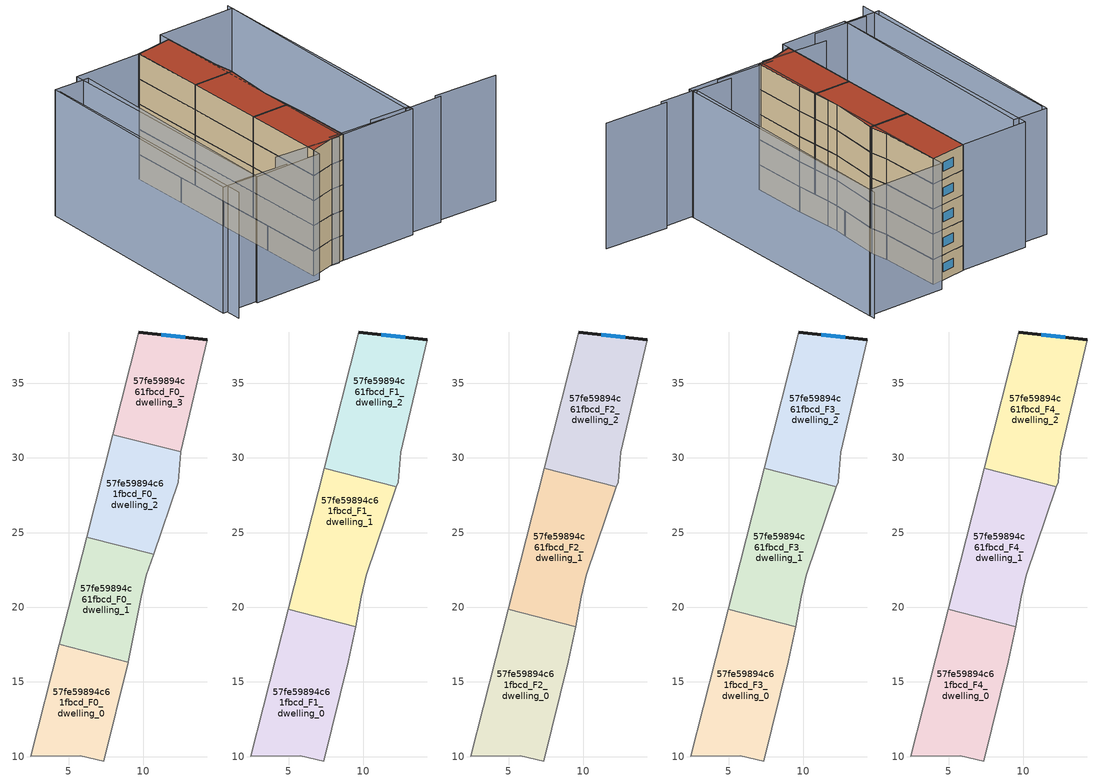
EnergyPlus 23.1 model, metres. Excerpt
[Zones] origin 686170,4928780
57fe59894c61fbcd_F0_dwelling_0
 floor ground (EU_floor_Construction): 7.34,9.7 9,16.33 4.37,17.51 2.46,10.03 5.77,10.05 z0
 wall adiabatic (EU_wall_Construction): 9,16.33 7.34,9.7 5.77,10.05 2.46,10.03 4.37,17.51 z0:3
 wall to 57fe59894c61fbcd_F0_dwelling_1 (EU_wall_Construction): 4.37,17.51 9,16.33 z0:3
57fe59894c61fbcd_F0_dwelling_1
 floor ground (EU_floor_Construction): 9.01,16.35 9.88,20.7 10.21,22.13 10.69,23.56 6.2,24.7 4.37,17.51 9,16.33 z0
 wall adiabatic (EU_wall_Construction): 4.37,17.51 6.2,24.7 / 10.69,23.56 10.21,22.13 9.88,20.7 9.01,16.35 9,16.33 z0:3
 wall to 57fe59894c61fbcd_F0_dwelling_2 (EU_wall_Construction): 6.2,24.7 10.69,23.56 z0:3
57fe59894c61fbcd_F0_dwelling_2
 floor ground (EU_floor_Construction): 10.69,23.56 12.33,28.38 12.51,30.39 12.52,30.41 7.96,31.57 6.2,24.7 z0
 wall adiabatic (EU_wall_Construction): 6.2,24.7 7.96,31.57 / 12.52,30.41 12.51,30.39 12.33,28.38 10.69,23.56 z0:3
 wall to 57fe59894c61fbcd_F0_dwelling_3 (EU_wall_Construction): 7.96,31.57 12.52,30.41 z0:3
57fe59894c61fbcd_F0_dwelling_3
 floor ground (EU_floor_Construction): 12.52,30.41 14.29,37.91 9.71,38.44 7.96,31.57 z0
 wall outside (EU_wall_Construction): 9.71,38.44 14.29,37.91 z0:3
 wall adiabatic (EU_wall_Construction): 14.29,37.91 12.52,30.41 / 7.96,31.57 9.71,38.44 z0:3
 window (EU_Window_Construction): 11.2,38.27 12.8,38.08 z0.98:2.02
57fe59894c61fbcd_F1_dwelling_0
 floor to 57fe59894c61fbcd_F0_dwelling_0 (EU_floor_Construction): 7.34,9.7 9,16.33 4.37,17.51 2.46,10.03 5.77,10.05 z3
 floor to 57fe59894c61fbcd_F0_dwelling_1 (EU_floor_Construction): 9.01,16.35 9.48,18.71 4.97,19.86 4.37,17.51 9,16.33 z3
 wall adiabatic (EU_wall_Construction): 9.48,18.71 9.01,16.35 7.34,9.7 5.77,10.05 2.46,10.03 4.97,19.86 z3:6
 wall to 57fe59894c61fbcd_F1_dwelling_1 (EU_wall_Construction): 4.97,19.86 9.48,18.71 z3:6
57fe59894c61fbcd_F1_dwelling_1
 floor to 57fe59894c61fbcd_F0_dwelling_1 (EU_floor_Construction): 9.48,18.71 9.88,20.7 10.21,22.13 10.69,23.56 6.2,24.7 4.97,19.86 z3
 floor to 57fe59894c61fbcd_F0_dwelling_2 (EU_floor_Construction): 10.69,23.56 12.22,28.07 7.38,29.3 6.2,24.7 z3
 wall adiabatic (EU_wall_Construction): 4.97,19.86 7.38,29.3 / 12.22,28.07 10.21,22.13 9.88,20.7 9.48,18.71 z3:6
 wall to 57fe59894c61fbcd_F1_dwelling_2 (EU_wall_Construction): 7.38,29.3 12.22,28.07 z3:6
57fe59894c61fbcd_F1_dwelling_2
 floor to 57fe59894c61fbcd_F0_dwelling_2 (EU_floor_Construction): 12.22,28.07 12.33,28.38 12.51,30.39 12.51,30.41 7.96,31.57 7.38,29.3 z3
 floor to 57fe59894c61fbcd_F0_dwelling_3 (EU_floor_Construction): 12.51,30.41 14.29,37.91 9.71,38.44 7.96,31.57 z3
 wall outside (EU_wall_Construction): 9.71,38.44 14.29,37.91 z3:6
 wall adiabatic (EU_wall_Construction): 7.38,29.3 9.71,38.44 / 14.29,37.91 12.51,30.39 12.33,28.38 12.22,28.07 z3:6
 window (EU_Window_Construction): 11.2,38.27 12.8,38.08 z3.98:5.02
57fe59894c61fbcd_F2_dwelling_0
 floor to 57fe59894c61fbcd_F1_dwelling_0 (EU_floor_Construction): 7.34,9.7 9.01,16.35 9.48,18.71 4.97,19.86 2.46,10.03 5.77,10.05 z6
 wall adiabatic (EU_wall_Construction): 9.48,18.71 9.01,16.35 7.34,9.7 5.77,10.05 2.46,10.03 4.97,19.86 z6:9
 wall to 57fe59894c61fbcd_F2_dwelling_1 (EU_wall_Construction): 4.97,19.86 9.48,18.71 z6:9
57fe59894c61fbcd_F2_dwelling_1
 floor to 57fe59894c61fbcd_F1_dwelling_1 (EU_floor_Construction): 9.48,18.71 9.88,20.7 10.21,22.13 12.22,28.07 7.38,29.3 4.97,19.86 z6
 wall adiabatic (EU_wall_Construction): 4.97,19.86 7.38,29.3 / 12.22,28.07 10.21,22.13 9.88,20.7 9.48,18.71 z6:9
 wall to 57fe59894c61fbcd_F2_dwelling_2 (EU_wall_Construction): 7.38,29.3 12.22,28.07 z6:9
57fe59894c61fbcd_F2_dwelling_2
 floor to 57fe59894c61fbcd_F1_dwelling_2 (EU_floor_Construction): 12.33,28.38 12.51,30.39 14.29,37.91 9.71,38.44 7.38,29.3 12.22,28.07 z6
 wall outside (EU_wall_Construction): 9.71,38.44 14.29,37.91 z6:9
 wall adiabatic (EU_wall_Construction): 7.38,29.3 9.71,38.44 / 14.29,37.91 12.51,30.39 12.33,28.38 12.22,28.07 z6:9
 window (EU_Window_Construction): 11.2,38.27 12.8,38.08 z6.98:8.02
57fe59894c61fbcd_F3_dwelling_0
 floor to 57fe59894c61fbcd_F2_dwelling_0 (EU_floor_Construction): 7.34,9.7 9.01,16.35 9.48,18.71 4.97,19.86 2.46,10.03 5.77,10.05 z9
 wall adiabatic (EU_wall_Construction): 9.48,18.71 9.01,16.35 7.34,9.7 5.77,10.05 2.46,10.03 4.97,19.86 z9:12
 wall to 57fe59894c61fbcd_F3_dwelling_1 (EU_wall_Construction): 4.97,19.86 9.48,18.71 z9:12
57fe59894c61fbcd_F3_dwelling_1
 floor to 57fe59894c61fbcd_F2_dwelling_1 (EU_floor_Construction): 9.48,18.71 9.88,20.7 10.21,22.13 12.22,28.07 7.38,29.3 4.97,19.86 z9
 wall adiabatic (EU_wall_Construction): 4.97,19.86 7.38,29.3 / 12.22,28.07 10.21,22.13 9.88,20.7 9.48,18.71 z9:12
 wall to 57fe59894c61fbcd_F3_dwelling_2 (EU_wall_Construction): 7.38,29.3 12.22,28.07 z9:12
57fe59894c61fbcd_F3_dwelling_2
 floor to 57fe59894c61fbcd_F2_dwelling_2 (EU_floor_Construction): 12.33,28.38 12.51,30.39 14.29,37.91 9.71,38.44 7.38,29.3 12.22,28.07 z9
 wall outside (EU_wall_Construction): 9.71,38.44 14.29,37.91 z9:12
 wall adiabatic (EU_wall_Construction): 7.38,29.3 9.71,38.44 / 14.29,37.91 12.51,30.39 12.33,28.38 12.22,28.07 z9:12
 window (EU_Window_Construction): 11.2,38.27 12.8,38.08 z9.98:11.02
57fe59894c61fbcd_F4_dwelling_0
 floor to 57fe59894c61fbcd_F3_dwelling_0 (EU_floor_Construction): 7.34,9.7 9.01,16.35 9.48,18.71 4.97,19.86 2.46,10.03 5.77,10.05 z12
 wall adiabatic (EU_wall_Construction): 9.48,18.71 9.01,16.35 7.34,9.7 5.77,10.05 2.46,10.03 4.97,19.86 z12:15
 wall to 57fe59894c61fbcd_F4_dwelling_1 (EU_wall_Construction): 4.97,19.86 9.48,18.71 z12:15
 roof outside (EU_roof_Construction): 9.48,18.71 9.01,16.35 7.34,9.7 5.77,10.05 2.46,10.03 4.97,19.86 z15
57fe59894c61fbcd_F4_dwelling_1
 floor to 57fe59894c61fbcd_F3_dwelling_1 (EU_floor_Construction): 9.48,18.71 9.88,20.7 10.21,22.13 12.22,28.07 7.38,29.3 4.97,19.86 z12
 wall adiabatic (EU_wall_Construction): 4.97,19.86 7.38,29.3 / 12.22,28.07 10.21,22.13 9.88,20.7 9.48,18.71 z12:15
 wall to 57fe59894c61fbcd_F4_dwelling_2 (EU_wall_Construction): 7.38,29.3 12.22,28.07 z12:15
 roof outside (EU_roof_Construction): 12.22,28.07 10.21,22.13 9.88,20.7 9.48,18.71 4.97,19.86 7.38,29.3 z15
57fe59894c61fbcd_F4_dwelling_2
 floor to 57fe59894c61fbcd_F3_dwelling_2 (EU_floor_Construction): 12.33,28.38 12.51,30.39 14.29,37.91 9.71,38.44 7.38,29.3 12.22,28.07 z12
 wall outside (EU_wall_Construction): 9.71,38.44 14.29,37.91 z12:15
 wall adiabatic (EU_wall_Construction): 7.38,29.3 9.71,38.44 / 14.29,37.91 12.51,30.39 12.33,28.38 12.22,28.07 z12:15
 window (EU_Window_Construction): 11.2,38.27 12.8,38.08 z12.98:14.02
 roof outside (EU_roof_Construction): 14.29,37.91 12.51,30.39 12.33,28.38 12.22,28.07 7.38,29.3 9.71,38.44 z15
shading: 11.86,9.42 16.72,7.96 / 5.9,10.49 12.92,8.43 / -1.23,12.3 6.68,9.76 / -8.39,12.26 -1.85,10.38 / 28.17,4.96 20.41,7.22 / 20.74,6.7 16.2,7.94 / 16.2,7.94 24.29,37.48 / -2.47,39.82 -10.14,10.63 / 7.02,9.78 14.63,39.24 / 14.63,39.24 24.16,36.77 / 24.16,36.77 16.55,7.32 / 16.55,7.32 7.02,9.78 / 9.72,38.44 2.21,9.07 / 2.21,9.07 -6.05,11.19 / -6.05,11.19 1.46,40.55 / 1.46,40.55 9.72,38.44 / 1.83,39.34 -6,11.4 / -6,11.4 -10.24,12.59 / -10.24,12.59 -2.41,40.53 / -2.41,40.53 1.83,39.34 z0:15
[Building]
EU S2 Campaign: North Axis=0; Terrain=City; Solar Distribution=FullExterior
[Site:Location]
Bologna: Latitude=44.5; Longitude=11.25; Time Zone=1; Elevation=37
[SizingPeriod:WeatherFileDays]
AnnualSizingPeriod: Begin Month=1; Begin Day of Month=1; End Month=12; End Day of Month=31; Day of Week for Start Day=Monday; Use Weather File Daylight Saving Period=No; Use Weather File Rain and Snow Indicators=No
[MATERIAL]
EU_InternalMass_Material: Roughness=MediumRough; Thickness=0.1; Conductivity=1; Density=1800; Specific Heat=900; Thermal Absorptance=0.9; Solar Absorptance=0.7; Visible Absorptance=0.7
[MATERIAL:NOMASS] Roughness=MediumRough; Thermal Absorptance=0.9; Solar Absorptance=0.7; Visible Absorptance=0.7
Name | Thermal Resistance
EU_wall_NoMass | 0.905828
EU_roof_NoMass | 0.37593
EU_floor_NoMass | 0.67114
[WINDOWMATERIAL:SIMPLEGLAZINGSYSTEM]
EU_Window_SimpleGlazing: UFactor=4.52486; Solar Heat Gain Coefficient=0.85; Visible Transmittance=0.85
[CONSTRUCTION]
EU_wall_Construction: EU_wall_NoMass
EU_roof_Construction: EU_roof_NoMass
EU_floor_Construction: EU_floor_NoMass
EU_InternalMass_Construction: EU_InternalMass_Material
EU_Window_Construction: EU_Window_SimpleGlazing
[ZONE] Type=1; Multiplier=1; Ceiling Height=autocalculate; Floor Area=autocalculate; Part of Total Floor Area=Yes
Name | Volume
57fe59894c61fbcd_F0_dwelling_0 | 102.927
57fe59894c61fbcd_F1_dwelling_0; 57fe59894c61fbcd_F2_dwelling_0; 57fe59894c61fbcd_F3_dwelling_0; 57fe59894c61fbcd_F4_dwelling_0 | 137.253
57fe59894c61fbcd_F0_dwelling_1 | 102.942
57fe59894c61fbcd_F1_dwelling_1; 57fe59894c61fbcd_F2_dwelling_1; 57fe59894c61fbcd_F3_dwelling_1; 57fe59894c61fbcd_F4_dwelling_1 | 137.262
57fe59894c61fbcd_F0_dwelling_2 | 102.952
57fe59894c61fbcd_F1_dwelling_2; 57fe59894c61fbcd_F2_dwelling_2; 57fe59894c61fbcd_F3_dwelling_2; 57fe59894c61fbcd_F4_dwelling_2 | 137.26
57fe59894c61fbcd_F0_dwelling_3 | 102.932
[INTERNALMASS] Construction=EU_InternalMass_Construction
Name | Zone or ZoneList | Surface Area
57fe59894c61fbcd_F0_dwelling_0_EU_InternalMass | 57fe59894c61fbcd_F0_dwelling_0 | 34.3088
57fe59894c61fbcd_F0_dwelling_1_EU_InternalMass | 57fe59894c61fbcd_F0_dwelling_1 | 34.3137
57fe59894c61fbcd_F0_dwelling_2_EU_InternalMass | 57fe59894c61fbcd_F0_dwelling_2 | 34.3173
57fe59894c61fbcd_F0_dwelling_3_EU_InternalMass | 57fe59894c61fbcd_F0_dwelling_3 | 34.3106
57fe59894c61fbcd_F1_dwelling_0_EU_InternalMass | 57fe59894c61fbcd_F1_dwelling_0 | 45.7512
57fe59894c61fbcd_F1_dwelling_1_EU_InternalMass | 57fe59894c61fbcd_F1_dwelling_1 | 45.7537
57fe59894c61fbcd_F1_dwelling_2_EU_InternalMass | 57fe59894c61fbcd_F1_dwelling_2 | 45.7531
57fe59894c61fbcd_F2_dwelling_0_EU_InternalMass | 57fe59894c61fbcd_F2_dwelling_0 | 45.7512
57fe59894c61fbcd_F2_dwelling_1_EU_InternalMass | 57fe59894c61fbcd_F2_dwelling_1 | 45.7537
57fe59894c61fbcd_F2_dwelling_2_EU_InternalMass | 57fe59894c61fbcd_F2_dwelling_2 | 45.7531
57fe59894c61fbcd_F3_dwelling_0_EU_InternalMass | 57fe59894c61fbcd_F3_dwelling_0 | 45.7512
57fe59894c61fbcd_F3_dwelling_1_EU_InternalMass | 57fe59894c61fbcd_F3_dwelling_1 | 45.7537
57fe59894c61fbcd_F3_dwelling_2_EU_InternalMass | 57fe59894c61fbcd_F3_dwelling_2 | 45.7531
57fe59894c61fbcd_F4_dwelling_0_EU_InternalMass | 57fe59894c61fbcd_F4_dwelling_0 | 45.7512
57fe59894c61fbcd_F4_dwelling_1_EU_InternalMass | 57fe59894c61fbcd_F4_dwelling_1 | 45.7537
57fe59894c61fbcd_F4_dwelling_2_EU_InternalMass | 57fe59894c61fbcd_F4_dwelling_2 | 45.7531
[OTHEREQUIPMENT] Fuel Type=Electricity; Design Level Calculation Method=Watts/Area; Power per Zone Floor Area=1; Fraction Latent=0; Fraction Radiant=0; Fraction Lost=0; Carbon Dioxide Generation Rate=0; EndUse Subcategory=EU_Step8_InternalGains
Name | Zone or ZoneList or Space or SpaceList | Schedule
EU_Step8_InternalGain_57fe59894c61fbcd_F0_dwelling_0_f000 | 57fe59894c61fbcd_F0_dwelling_0 | EU_Step8_GainSchedule_57fe59894c61fbcd_F0_dwelling_0_f000
EU_Step8_InternalGain_57fe59894c61fbcd_F0_dwelling_1_f000 | 57fe59894c61fbcd_F0_dwelling_1 | EU_Step8_GainSchedule_57fe59894c61fbcd_F0_dwelling_1_f000
EU_Step8_InternalGain_57fe59894c61fbcd_F0_dwelling_2_f000 | 57fe59894c61fbcd_F0_dwelling_2 | EU_Step8_GainSchedule_57fe59894c61fbcd_F0_dwelling_2_f000
EU_Step8_InternalGain_57fe59894c61fbcd_F0_dwelling_3_f000 | 57fe59894c61fbcd_F0_dwelling_3 | EU_Step8_GainSchedule_57fe59894c61fbcd_F0_dwelling_3_f000
EU_Step8_InternalGain_57fe59894c61fbcd_F1_dwelling_0_f000 | 57fe59894c61fbcd_F1_dwelling_0 | EU_Step8_GainSchedule_57fe59894c61fbcd_F1_dwelling_0_f000
EU_Step8_InternalGain_57fe59894c61fbcd_F1_dwelling_1_f000 | 57fe59894c61fbcd_F1_dwelling_1 | EU_Step8_GainSchedule_57fe59894c61fbcd_F1_dwelling_1_f000
EU_Step8_InternalGain_57fe59894c61fbcd_F1_dwelling_2_f000 | 57fe59894c61fbcd_F1_dwelling_2 | EU_Step8_GainSchedule_57fe59894c61fbcd_F1_dwelling_2_f000
EU_Step8_InternalGain_57fe59894c61fbcd_F2_dwelling_0_f000 | 57fe59894c61fbcd_F2_dwelling_0 | EU_Step8_GainSchedule_57fe59894c61fbcd_F2_dwelling_0_f000
EU_Step8_InternalGain_57fe59894c61fbcd_F2_dwelling_1_f000 | 57fe59894c61fbcd_F2_dwelling_1 | EU_Step8_GainSchedule_57fe59894c61fbcd_F2_dwelling_1_f000
EU_Step8_InternalGain_57fe59894c61fbcd_F2_dwelling_2_f000 | 57fe59894c61fbcd_F2_dwelling_2 | EU_Step8_GainSchedule_57fe59894c61fbcd_F2_dwelling_2_f000
EU_Step8_InternalGain_57fe59894c61fbcd_F3_dwelling_0_f000 | 57fe59894c61fbcd_F3_dwelling_0 | EU_Step8_GainSchedule_57fe59894c61fbcd_F3_dwelling_0_f000
EU_Step8_InternalGain_57fe59894c61fbcd_F3_dwelling_1_f000 | 57fe59894c61fbcd_F3_dwelling_1 | EU_Step8_GainSchedule_57fe59894c61fbcd_F3_dwelling_1_f000
EU_Step8_InternalGain_57fe59894c61fbcd_F3_dwelling_2_f000 | 57fe59894c61fbcd_F3_dwelling_2 | EU_Step8_GainSchedule_57fe59894c61fbcd_F3_dwelling_2_f000
EU_Step8_InternalGain_57fe59894c61fbcd_F4_dwelling_0_f000 | 57fe59894c61fbcd_F4_dwelling_0 | EU_Step8_GainSchedule_57fe59894c61fbcd_F4_dwelling_0_f000
EU_Step8_InternalGain_57fe59894c61fbcd_F4_dwelling_1_f000 | 57fe59894c61fbcd_F4_dwelling_1 | EU_Step8_GainSchedule_57fe59894c61fbcd_F4_dwelling_1_f000
EU_Step8_InternalGain_57fe59894c61fbcd_F4_dwelling_2_f000 | 57fe59894c61fbcd_F4_dwelling_2 | EU_Step8_GainSchedule_57fe59894c61fbcd_F4_dwelling_2_f000
[ZONEVENTILATION:DESIGNFLOWRATE] Schedule=EU_AlwaysOn; Design Flow Rate Calculation Method=AirChanges/Hour; Air Changes per Hour=0.73129; Ventilation Type=Natural; Fan Pressure Rise=0; Fan Total Efficiency=1; Constant Term Coefficient=1; Temperature Term Coefficient=0; Velocity Term Coefficient=0; Velocity Squared Term Coefficient=0; Minimum Indoor Temperature=-100; Maximum Indoor Temperature=100; Delta Temperature=-100; Minimum Outdoor Temperature=-100; Maximum Outdoor Temperature=100; Maximum Wind Speed=40
Name | Zone or ZoneList or Space or SpaceList
EU_ConstantAir_57fe59894c61fbcd_F0_dwelling_0 | 57fe59894c61fbcd_F0_dwelling_0
EU_ConstantAir_57fe59894c61fbcd_F0_dwelling_1 | 57fe59894c61fbcd_F0_dwelling_1
EU_ConstantAir_57fe59894c61fbcd_F0_dwelling_2 | 57fe59894c61fbcd_F0_dwelling_2
EU_ConstantAir_57fe59894c61fbcd_F0_dwelling_3 | 57fe59894c61fbcd_F0_dwelling_3
EU_ConstantAir_57fe59894c61fbcd_F1_dwelling_0 | 57fe59894c61fbcd_F1_dwelling_0
EU_ConstantAir_57fe59894c61fbcd_F1_dwelling_1 | 57fe59894c61fbcd_F1_dwelling_1
EU_ConstantAir_57fe59894c61fbcd_F1_dwelling_2 | 57fe59894c61fbcd_F1_dwelling_2
EU_ConstantAir_57fe59894c61fbcd_F2_dwelling_0 | 57fe59894c61fbcd_F2_dwelling_0
EU_ConstantAir_57fe59894c61fbcd_F2_dwelling_1 | 57fe59894c61fbcd_F2_dwelling_1
EU_ConstantAir_57fe59894c61fbcd_F2_dwelling_2 | 57fe59894c61fbcd_F2_dwelling_2
EU_ConstantAir_57fe59894c61fbcd_F3_dwelling_0 | 57fe59894c61fbcd_F3_dwelling_0
EU_ConstantAir_57fe59894c61fbcd_F3_dwelling_1 | 57fe59894c61fbcd_F3_dwelling_1
EU_ConstantAir_57fe59894c61fbcd_F3_dwelling_2 | 57fe59894c61fbcd_F3_dwelling_2
EU_ConstantAir_57fe59894c61fbcd_F4_dwelling_0 | 57fe59894c61fbcd_F4_dwelling_0
EU_ConstantAir_57fe59894c61fbcd_F4_dwelling_1 | 57fe59894c61fbcd_F4_dwelling_1
EU_ConstantAir_57fe59894c61fbcd_F4_dwelling_2 | 57fe59894c61fbcd_F4_dwelling_2
[HVACTEMPLATE:THERMOSTAT] Constant Heating Setpoint=20; Constant Cooling Setpoint=50
EU_HeatOnly_57fe59894c61fbcd_F0_dwelling_0; EU_HeatOnly_57fe59894c61fbcd_F0_dwelling_1; EU_HeatOnly_57fe59894c61fbcd_F0_dwelling_2; EU_HeatOnly_57fe59894c61fbcd_F0_dwelling_3; EU_HeatOnly_57fe59894c61fbcd_F1_dwelling_0; EU_HeatOnly_57fe59894c61fbcd_F1_dwelling_1; EU_HeatOnly_57fe59894c61fbcd_F1_dwelling_2; EU_HeatOnly_57fe59894c61fbcd_F2_dwelling_0; EU_HeatOnly_57fe59894c61fbcd_F2_dwelling_1; EU_HeatOnly_57fe59894c61fbcd_F2_dwelling_2; EU_HeatOnly_57fe59894c61fbcd_F3_dwelling_0; EU_HeatOnly_57fe59894c61fbcd_F3_dwelling_1; EU_HeatOnly_57fe59894c61fbcd_F3_dwelling_2; EU_HeatOnly_57fe59894c61fbcd_F4_dwelling_0; EU_HeatOnly_57fe59894c61fbcd_F4_dwelling_1; EU_HeatOnly_57fe59894c61fbcd_F4_dwelling_2
[HVACTEMPLATE:ZONE:IDEALLOADSAIRSYSTEM] System Availability Schedule=EU_AlwaysOn; Maximum Heating Supply Air Temperature=50; Minimum Cooling Supply Air Temperature=13; Maximum Heating Supply Air Humidity Ratio=0.0156; Minimum Cooling Supply Air Humidity Ratio=0.0077; Heating Limit=NoLimit; Cooling Limit=NoLimit; Heating Availability Schedule=EU_AlwaysOn; Cooling Availability Schedule=EU_CoolingOff; Dehumidification Control Type=ConstantSensibleHeatRatio; Cooling Sensible Heat Ratio=0.7; Dehumidification Setpoint=60; Humidification Control Type=None; Humidification Setpoint=30; Outdoor Air Method=None; Outdoor Air Flow Rate per Person=0.00944; Outdoor Air Flow Rate per Zone Floor Area=0; Outdoor Air Flow Rate per Zone=0; Demand Controlled Ventilation Type=None; Outdoor Air Economizer Type=NoEconomizer; Heat Recovery Type=None; Sensible Heat Recovery Effectiveness=0.7; Latent Heat Recovery Effectiveness=0.65
Name | Template Thermostat
57fe59894c61fbcd_F0_dwelling_0 | EU_HeatOnly_57fe59894c61fbcd_F0_dwelling_0
57fe59894c61fbcd_F0_dwelling_1 | EU_HeatOnly_57fe59894c61fbcd_F0_dwelling_1
57fe59894c61fbcd_F0_dwelling_2 | EU_HeatOnly_57fe59894c61fbcd_F0_dwelling_2
57fe59894c61fbcd_F0_dwelling_3 | EU_HeatOnly_57fe59894c61fbcd_F0_dwelling_3
57fe59894c61fbcd_F1_dwelling_0 | EU_HeatOnly_57fe59894c61fbcd_F1_dwelling_0
57fe59894c61fbcd_F1_dwelling_1 | EU_HeatOnly_57fe59894c61fbcd_F1_dwelling_1
57fe59894c61fbcd_F1_dwelling_2 | EU_HeatOnly_57fe59894c61fbcd_F1_dwelling_2
57fe59894c61fbcd_F2_dwelling_0 | EU_HeatOnly_57fe59894c61fbcd_F2_dwelling_0
57fe59894c61fbcd_F2_dwelling_1 | EU_HeatOnly_57fe59894c61fbcd_F2_dwelling_1
57fe59894c61fbcd_F2_dwelling_2 | EU_HeatOnly_57fe59894c61fbcd_F2_dwelling_2
57fe59894c61fbcd_F3_dwelling_0 | EU_HeatOnly_57fe59894c61fbcd_F3_dwelling_0
57fe59894c61fbcd_F3_dwelling_1 | EU_HeatOnly_57fe59894c61fbcd_F3_dwelling_1
57fe59894c61fbcd_F3_dwelling_2 | EU_HeatOnly_57fe59894c61fbcd_F3_dwelling_2
57fe59894c61fbcd_F4_dwelling_0 | EU_HeatOnly_57fe59894c61fbcd_F4_dwelling_0
57fe59894c61fbcd_F4_dwelling_1 | EU_HeatOnly_57fe59894c61fbcd_F4_dwelling_1
57fe59894c61fbcd_F4_dwelling_2 | EU_HeatOnly_57fe59894c61fbcd_F4_dwelling_2
[SIZING:ZONE] Zone Cooling Design Supply Air Temperature Input Method=SupplyAirTemperature; Zone Cooling Design Supply Air Temperature=13; Zone Heating Design Supply Air Temperature Input Method=SupplyAirTemperature; Zone Heating Design Supply Air Temperature=50; Zone Cooling Design Supply Air Humidity Ratio=0.008; Zone Heating Design Supply Air Humidity Ratio=0.008; Cooling Design Air Flow Method=DesignDay; Cooling Design Air Flow Rate=0; Cooling Minimum Air Flow per Zone Floor Area=0.000762; Cooling Minimum Air Flow=0; Cooling Minimum Air Flow Fraction=0.2; Heating Design Air Flow Method=DesignDay; Heating Design Air Flow Rate=0; Heating Maximum Air Flow per Zone Floor Area=0.002032; Heating Maximum Air Flow=0.141576; Heating Maximum Air Flow Fraction=0.3; Account for Dedicated Outdoor Air System=No; Dedicated Outdoor Air System Control Strategy=NeutralSupplyAir; Dedicated Outdoor Air Low Setpoint Temperature for Design=autosize; Dedicated Outdoor Air High Setpoint Temperature for Design=autosize; Zone Load Sizing Method=Sensible Load Only No Latent Load; Zone Latent Cooling Design Supply Air Humidity Ratio Input Method=HumidityRatioDifference; Zone Cooling Design Supply Air Humidity Ratio Difference=0.005; Zone Latent Heating Design Supply Air Humidity Ratio Input Method=HumidityRatioDifference; Zone Humidification Design Supply Air Humidity Ratio Difference=0.005
57fe59894c61fbcd_F0_dwelling_0; 57fe59894c61fbcd_F0_dwelling_1; 57fe59894c61fbcd_F0_dwelling_2; 57fe59894c61fbcd_F0_dwelling_3; 57fe59894c61fbcd_F1_dwelling_0; 57fe59894c61fbcd_F1_dwelling_1; 57fe59894c61fbcd_F1_dwelling_2; 57fe59894c61fbcd_F2_dwelling_0; 57fe59894c61fbcd_F2_dwelling_1; 57fe59894c61fbcd_F2_dwelling_2; 57fe59894c61fbcd_F3_dwelling_0; 57fe59894c61fbcd_F3_dwelling_1; 57fe59894c61fbcd_F3_dwelling_2; 57fe59894c61fbcd_F4_dwelling_0; 57fe59894c61fbcd_F4_dwelling_1; 57fe59894c61fbcd_F4_dwelling_2
[SCHEDULE:CONSTANT]
Name | Hourly Value
EU_AlwaysOn | 1
EU_CoolingOff | 0
[SCHEDULE:FILE] Column Number=1; Rows to Skip at Top=0; Number of Hours of Data=8760; Column Separator=Comma; Interpolate to Timestep=No; Minutes per Item=60; Adjust Schedule for Daylight Savings=Yes
Name | File
EU_Step8_GainSchedule_57fe59894c61fbcd_F0_dwelling_0_f000 | ../../schedules/57fe59894c61fbcd/57fe59894c61fbcd_F0_dwelling_0_f000_gain.csv
EU_Step8_GainSchedule_57fe59894c61fbcd_F0_dwelling_1_f000 | ../../schedules/57fe59894c61fbcd/57fe59894c61fbcd_F0_dwelling_1_f000_gain.csv
EU_Step8_GainSchedule_57fe59894c61fbcd_F0_dwelling_2_f000 | ../../schedules/57fe59894c61fbcd/57fe59894c61fbcd_F0_dwelling_2_f000_gain.csv
EU_Step8_GainSchedule_57fe59894c61fbcd_F0_dwelling_3_f000 | ../../schedules/57fe59894c61fbcd/57fe59894c61fbcd_F0_dwelling_3_f000_gain.csv
EU_Step8_GainSchedule_57fe59894c61fbcd_F1_dwelling_0_f000 | ../../schedules/57fe59894c61fbcd/57fe59894c61fbcd_F1_dwelling_0_f000_gain.csv
EU_Step8_GainSchedule_57fe59894c61fbcd_F1_dwelling_1_f000 | ../../schedules/57fe59894c61fbcd/57fe59894c61fbcd_F1_dwelling_1_f000_gain.csv
EU_Step8_GainSchedule_57fe59894c61fbcd_F1_dwelling_2_f000 | ../../schedules/57fe59894c61fbcd/57fe59894c61fbcd_F1_dwelling_2_f000_gain.csv
EU_Step8_GainSchedule_57fe59894c61fbcd_F2_dwelling_0_f000 | ../../schedules/57fe59894c61fbcd/57fe59894c61fbcd_F2_dwelling_0_f000_gain.csv
EU_Step8_GainSchedule_57fe59894c61fbcd_F2_dwelling_1_f000 | ../../schedules/57fe59894c61fbcd/57fe59894c61fbcd_F2_dwelling_1_f000_gain.csv
EU_Step8_GainSchedule_57fe59894c61fbcd_F2_dwelling_2_f000 | ../../schedules/57fe59894c61fbcd/57fe59894c61fbcd_F2_dwelling_2_f000_gain.csv
EU_Step8_GainSchedule_57fe59894c61fbcd_F3_dwelling_0_f000 | ../../schedules/57fe59894c61fbcd/57fe59894c61fbcd_F3_dwelling_0_f000_gain.csv
EU_Step8_GainSchedule_57fe59894c61fbcd_F3_dwelling_1_f000 | ../../schedules/57fe59894c61fbcd/57fe59894c61fbcd_F3_dwelling_1_f000_gain.csv
EU_Step8_GainSchedule_57fe59894c61fbcd_F3_dwelling_2_f000 | ../../schedules/57fe59894c61fbcd/57fe59894c61fbcd_F3_dwelling_2_f000_gain.csv
EU_Step8_GainSchedule_57fe59894c61fbcd_F4_dwelling_0_f000 | ../../schedules/57fe59894c61fbcd/57fe59894c61fbcd_F4_dwelling_0_f000_gain.csv
EU_Step8_GainSchedule_57fe59894c61fbcd_F4_dwelling_1_f000 | ../../schedules/57fe59894c61fbcd/57fe59894c61fbcd_F4_dwelling_1_f000_gain.csv
EU_Step8_GainSchedule_57fe59894c61fbcd_F4_dwelling_2_f000 | ../../schedules/57fe59894c61fbcd/57fe59894c61fbcd_F4_dwelling_2_f000_gain.csv
